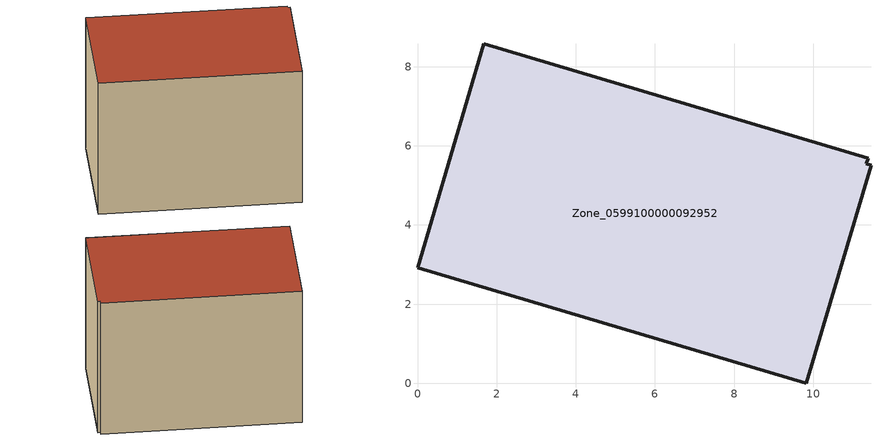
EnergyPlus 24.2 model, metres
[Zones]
Zone_0599100000092952
 floor ground (C_G): 0,2.92 1.67,8.58 11.39,5.68 11.34,5.54 11.46,5.51 9.83,0 z0.54
 wall outside (C_F): 1.67,8.58 0,2.92 9.83,0 11.46,5.51 11.34,5.54 11.39,5.68 1.67,8.58 z0.54:8.44
 roof outside (C_R): 9.83,0 11.46,5.51 11.34,5.54 11.39,5.68 1.67,8.58 0,2.92 z8.44
[BUILDING]
Pand.0599100000092952: North Axis=0; Terrain=City; Loads Convergence Tolerance Value=0.04; Temperature Convergence Tolerance Value=0.4; Solar Distribution=FullExterior; Maximum Number of Warmup Days=25; Minimum Number of Warmup Days=1
[Site:Location]
Rotterdam.The.Hague.AP_ZH_NLD Design_Conditions: Latitude=51.96; Longitude=4.45; Time Zone=1; Elevation=-4.5
[SITE:GROUNDTEMPERATURE:BUILDINGSURFACE]
18, 18, 18, 18, 18, 18, 18, 18, 18, 18, 18, 18
[MATERIAL] Thermal Absorptance=0.9; Solar Absorptance=0.7; Visible Absorptance=0.7
Name | Roughness | Thickness | Conductivity | Density | Specific Heat
G.TI.1965-1974 | MediumSmooth | 0.15 | 0.882353 | 540 | 1210
F.TI.1965-1974 | Rough | 0.3 | 0.697674 | 1920 | 840
R.TI.1965-1974 | MediumRough | 0.2 | 0.232558 | 1500 | 1000
[CONSTRUCTION]
C_G: G.TI.1965-1974
C_F: F.TI.1965-1974
C_R: R.TI.1965-1974
[ZONE]
Zone_0599100000092952: Type=1; Multiplier=1; Ceiling Height=Autocalculate; Volume=Autocalculate; Floor Area=autocalculate; Part of Total Floor Area=Yes
[ZONEINFILTRATION:DESIGNFLOWRATE]
Infil_Zone_0599100000092952: Zone or ZoneList or Space or SpaceList=Zone_0599100000092952; Schedule=AlwaysOn; Design Flow Rate Calculation Method=Flow/Area; Flow Rate per Floor Area=0.003; Constant Term Coefficient=1; Temperature Term Coefficient=0; Velocity Term Coefficient=0; Velocity Squared Term Coefficient=0
[HVACTEMPLATE:ZONE:IDEALLOADSAIRSYSTEM]
Zone_0599100000092952: Maximum Heating Supply Air Temperature=50; Minimum Cooling Supply Air Temperature=13; Maximum Heating Supply Air Humidity Ratio=0.0156; Minimum Cooling Supply Air Humidity Ratio=0.0077; Heating Limit=NoLimit; Cooling Limit=NoLimit; Dehumidification Control Type=ConstantSensibleHeatRatio; Cooling Sensible Heat Ratio=0.7; Dehumidification Setpoint=60; Humidification Control Type=None; Humidification Setpoint=30; Outdoor Air Method=None; Outdoor Air Flow Rate per Person=0.00944; Outdoor Air Flow Rate per Zone Floor Area=0; Outdoor Air Flow Rate per Zone=0; Demand Controlled Ventilation Type=None; Outdoor Air Economizer Type=NoEconomizer; Heat Recovery Type=None; Sensible Heat Recovery Effectiveness=0.7; Latent Heat Recovery Effectiveness=0.65
[ZONECONTROL:THERMOSTAT]
ThermostatControl_Zone_0599100000092952: Zone or ZoneList=Zone_0599100000092952; Control Type Schedule=DualSetpointControlType; Control 1=Thermostat_Zone_0599100000092952; Temperature Difference Between Cutout And Setpoint=0
[THERMOSTATSETPOINT:DUALSETPOINT]
Thermostat_Zone_0599100000092952: Heating Setpoint Temperature Schedule=HeatingSetpoint_Zone_0599100000092952; Cooling Setpoint Temperature Schedule=CoolingSetpoint_Zone_0599100000092952
[SCHEDULE:COMPACT]
HeatingSetpoint_Zone_0599100000092952: Through: 12/31, For: AllDays, Until: 24:00, 21
CoolingSetpoint_Zone_0599100000092952: Through: 12/31, For: AllDays, Until: 24:00, 24
DualSetpointControlType: Through: 12/31, For: AllDays, Until: 24:00, 4
AlwaysOn: Through: 12/31, For: AllDays, Until: 24:00, 1
